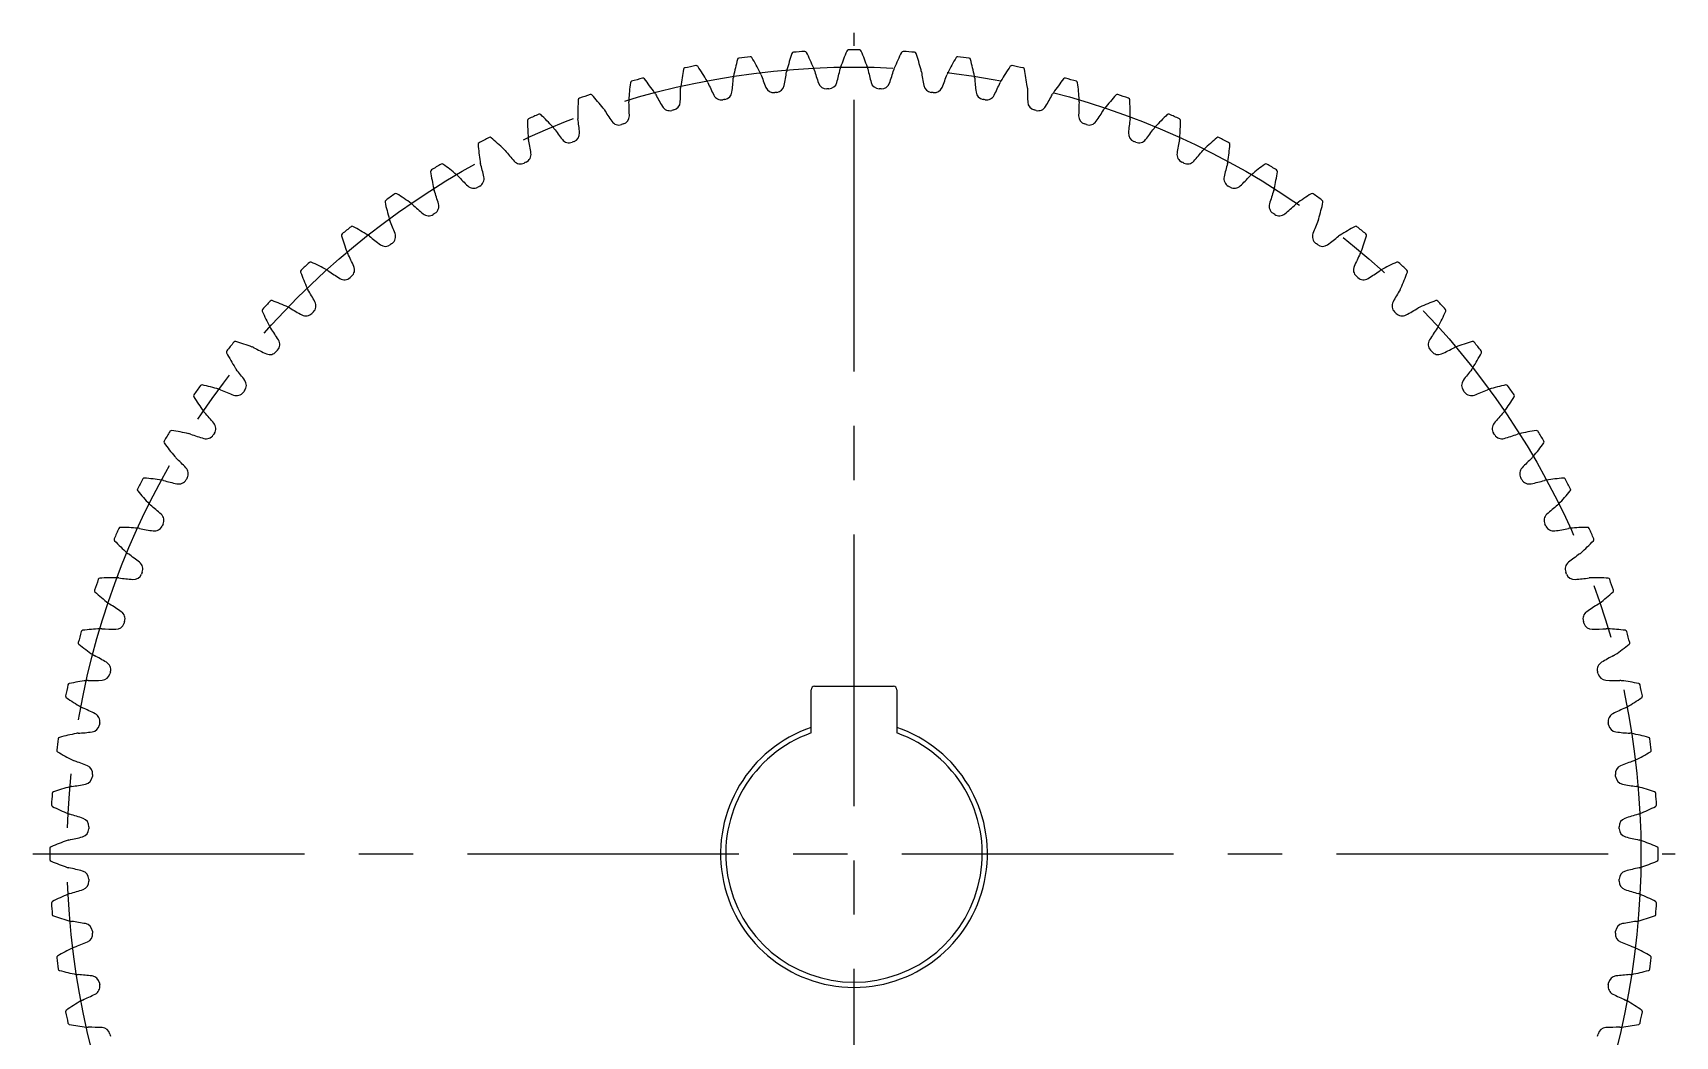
# Model space of a CAD drawing. Extents: x -1 to 165, y -13 to 119.
# Drawn here: x -1 to 95, y 46.3 to 105 of the extents above; entities that cross this region are included whole.
import ezdxf

# ---------------------------------------------------------------- set-up
doc = ezdxf.new("R2010")
doc.units = 0
doc.header["$LTSCALE"] = 0.5
doc.linetypes.add('CENTER', pattern=[50.8, 31.75, -6.35, 6.35, -6.35])
doc.layers.add('MSM_CENTER', color=1, linetype='CENTER')
doc.layers.add('MSM_CONTINUOUS', color=7, linetype='CONTINUOUS')

msp = doc.modelspace()

# ---------------------------------------------------------------- linework, layer by layer
at = {"layer": 'MSM_CENTER'}
for p, q in [((47, 9), (47, 105)), ((-1, 57), (95, 57))]:
    msp.add_line(p, q, dxfattribs=at)
msp.add_circle((47, 57), 46, dxfattribs=at)
at = {"layer": 'MSM_CONTINUOUS'}
for p, q in [((44.5, 64.071), (44.5, 66.6)), ((44.7, 66.8), (49.3, 66.8)), ((49.5, 66.6), (49.5, 64.071))]:
    msp.add_line(p, q, dxfattribs=at)
for centre, radius, start, end in [((57.881, 98.836), 15.333, 161.11338, 164.8913), ((43.468, 103.767), 0.1, 94.3195, 161.11339), ((47, 57), 47, 93.50698, 94.31911), ((44.131, 103.812), 0.1, 26.71271, 93.50698), ((30.524, 96.965), 15.333, 22.93478, 26.71271), ((60.711, 97.996), 15.333, 157.20033, 160.97826), ((46.668, 103.899), 0.1, 90.40607, 157.20035), ((47, 57), 47, 89.59393, 90.40607), ((47.332, 103.899), 0.1, 22.79967, 89.59396), ((33.289, 97.996), 15.333, 19.02174, 22.79967), ((63.476, 96.965), 15.333, 153.28729, 157.06522), ((49.869, 103.812), 0.1, 86.49341, 153.28729), ((47, 57), 47, 85.68089, 86.49302), ((50.532, 103.767), 0.1, 18.88662, 85.68089), ((36.119, 98.836), 15.333, 15.1087, 18.88662), ((52.083, 99.928), 15.333, 168.93946, 172.71739), ((37.133, 102.85), 0.1, 102.14558, 168.93947), ((47, 57), 47, 101.33306, 102.1452), ((37.784, 102.986), 0.1, 34.5388, 101.33306), ((25.235, 94.349), 15.333, 30.76087, 34.5388), ((55.001, 99.481), 15.333, 165.02642, 168.80435), ((40.285, 103.417), 0.1, 98.23215, 165.02643), ((47, 57), 47, 97.42002, 98.23215), ((40.943, 103.507), 0.1, 30.62575, 97.42002), ((27.835, 95.747), 15.333, 26.84783, 30.62575), ((29.032, 104.638), 14.154, 348.93983, 352.24379), ((43.88, 102.616), 0.831, 164.89114, 172.24363), ((43.88, 102.616), 0.831, 15.58246, 22.93494), ((58.314, 106.641), 14.154, 195.5823, 198.88625), ((32.325, 105.753), 14.154, 345.02679, 348.33074), ((47, 102.723), 0.831, 160.9781, 168.33058), ((47, 102.723), 0.831, 11.66942, 19.0219), ((61.675, 105.753), 14.154, 191.66926, 194.97321), ((35.686, 106.641), 14.154, 341.11375, 344.4177), ((50.12, 102.616), 0.831, 157.06506, 164.41754), ((50.12, 102.616), 0.831, 7.75637, 15.10886), ((64.968, 104.638), 14.154, 187.75621, 191.06017), ((66.165, 95.747), 15.333, 149.37425, 153.15217), ((53.057, 103.507), 0.1, 82.58037, 149.37425), ((47, 57), 47, 81.76785, 82.57998), ((53.715, 103.417), 0.1, 14.97358, 81.76785), ((38.999, 99.481), 15.333, 11.19565, 14.97358), ((68.765, 94.349), 15.333, 145.4612, 149.23913), ((56.216, 102.986), 0.1, 78.66694, 145.4612), ((47, 57), 47, 77.8548, 78.66694), ((56.867, 102.85), 0.1, 11.06054, 77.8548), ((41.917, 99.928), 15.333, 7.28261, 11.06054), ((49.142, 100.175), 15.333, 172.85251, 176.63043), ((34.027, 102.07), 0.1, 106.05863, 172.85251), ((47, 57), 47, 105.24611, 106.05824), ((34.667, 102.249), 0.1, 38.45184, 105.24611), ((22.737, 92.776), 15.333, 34.67391, 38.45184), ((22.713, 101.748), 14.154, 356.76592, 0.06987), ((37.697, 101.766), 0.831, 172.71723, 180.06971), ((37.697, 101.766), 0.831, 23.40855, 30.76103), ((51.449, 107.719), 14.154, 203.40839, 206.71234), ((25.823, 103.301), 14.154, 352.85288, 356.15683), ((40.774, 102.297), 0.831, 168.80419, 176.15667), ((40.774, 102.297), 0.831, 19.4955, 26.84799), ((54.9, 107.297), 14.154, 199.49534, 202.7993), ((42.313, 102.007), 0.5, 202.79929, 275.94593), ((42.433, 102.019), 0.5, 275.79318, 348.93984), ((45.395, 102.222), 0.5, 198.88625, 272.03289), ((45.515, 102.226), 0.5, 271.88014, 345.02679), ((48.485, 102.226), 0.5, 194.97321, 268.11985), ((48.605, 102.222), 0.5, 267.96716, 341.11375), ((51.567, 102.019), 0.5, 191.06016, 264.2068), ((51.687, 102.007), 0.5, 264.05412, 337.20071), ((39.1, 107.297), 14.154, 337.2007, 340.50466), ((53.226, 102.297), 0.831, 153.15201, 160.5045), ((53.226, 102.297), 0.831, 3.84333, 11.19581), ((68.177, 103.301), 14.154, 183.84317, 187.14712), ((42.551, 107.719), 14.154, 333.28766, 336.59161), ((56.303, 101.766), 0.831, 149.23897, 156.59145), ((56.303, 101.766), 0.831, 359.93029, 7.28277), ((71.287, 101.748), 14.154, 179.93013, 183.23408), ((71.263, 92.776), 15.333, 141.54816, 145.32609), ((59.333, 102.249), 0.1, 74.75389, 141.54816), ((47, 57), 47, 73.94176, 74.75389), ((59.973, 102.07), 0.1, 7.14749, 73.94176), ((44.858, 100.175), 15.333, 3.36957, 7.14749), ((46.19, 100.22), 15.333, 176.76555, 180.54348), ((30.981, 101.08), 0.1, 109.9709, 176.76555), ((47, 57), 47, 109.15915, 109.97128), ((31.608, 101.302), 0.1, 42.36488, 109.15915), ((20.352, 91.037), 15.333, 38.58696, 42.36488), ((34.664, 101.027), 0.831, 176.63027, 183.98276), ((19.716, 99.986), 14.154, 0.67897, 3.98292), ((34.664, 101.027), 0.831, 27.32159, 34.67407), ((47.977, 107.905), 14.154, 207.32143, 210.62538), ((36.345, 100.978), 0.5, 283.6193, 356.76592), ((39.252, 101.582), 0.5, 206.71234, 279.85898), ((47, 57), 44.75, 99.70624, 99.85898), ((39.371, 101.602), 0.5, 279.70626, 352.85288), ((47, 57), 44.75, 95.7932, 95.94593), ((47, 57), 44.75, 91.88015, 92.03289), ((47, 57), 44.75, 87.96711, 88.11985), ((47, 57), 44.75, 84.05407, 84.2068), ((54.629, 101.602), 0.5, 187.14712, 260.29376), ((47, 57), 44.75, 80.14102, 80.29376), ((54.748, 101.582), 0.5, 260.14107, 333.28766), ((57.655, 100.978), 0.5, 183.23408, 256.38072), ((46.023, 107.905), 14.154, 329.37462, 332.67857), ((59.336, 101.027), 0.831, 145.32593, 152.67841), ((74.284, 99.986), 14.154, 176.01708, 179.32103), ((59.336, 101.027), 0.831, 356.01724, 3.36973), ((73.648, 91.037), 15.333, 137.63512, 141.41304), ((62.392, 101.302), 0.1, 70.84085, 137.63512), ((47, 57), 47, 70.02872, 70.84085), ((63.019, 101.08), 0.1, 3.23445, 70.02872), ((47.81, 100.22), 15.333, 359.45652, 3.23445), ((28.011, 99.884), 0.1, 113.88433, 180.67859), ((43.243, 100.064), 15.333, 180.67859, 184.45652), ((47, 57), 47, 113.07219, 113.88433), ((28.62, 100.149), 0.1, 46.27793, 113.07219), ((18.092, 89.139), 15.333, 42.5, 46.27793), ((31.688, 100.083), 0.831, 180.54332, 187.8958), ((16.846, 98.024), 14.154, 4.59201, 7.89596), ((31.688, 100.083), 0.831, 31.23463, 38.58712), ((44.501, 107.853), 14.154, 211.23448, 214.53843), ((33.369, 100.148), 0.5, 287.53235, 0.67897), ((36.228, 100.949), 0.5, 210.62538, 283.77202), ((47, 57), 44.75, 103.61928, 103.77202), ((47, 57), 44.75, 76.22798, 76.38072), ((57.772, 100.949), 0.5, 256.22803, 329.37462), ((60.631, 100.148), 0.5, 179.32103, 252.46767), ((49.499, 107.853), 14.154, 325.46157, 328.76552), ((62.312, 100.083), 0.831, 141.41288, 148.76537), ((77.154, 98.024), 14.154, 172.10404, 175.40799), ((62.312, 100.083), 0.831, 352.1042, 359.45668), ((75.908, 89.139), 15.333, 133.72207, 137.5), ((65.38, 100.149), 0.1, 66.92781, 133.72207), ((47, 57), 47, 66.11567, 66.92781), ((65.989, 99.884), 0.1, 359.32141, 66.11567), ((50.757, 100.064), 15.333, 355.54348, 359.32141), ((47, 57), 47, 116.98524, 117.79737), ((25.719, 98.794), 0.1, 50.19097, 116.98524), ((28.784, 98.937), 0.831, 35.14768, 42.50016), ((41.037, 107.564), 14.154, 215.14752, 218.45147), ((30.456, 99.117), 0.5, 291.44539, 4.59201), ((33.254, 100.112), 0.5, 214.53842, 287.68506), ((47, 57), 44.75, 107.53233, 107.68506), ((47, 57), 44.75, 72.31494, 72.46767), ((60.746, 100.112), 0.5, 252.31498, 325.46158), ((63.544, 99.117), 0.5, 175.40799, 248.55463), ((52.963, 107.564), 14.154, 321.54853, 324.85248), ((65.216, 98.937), 0.831, 137.49984, 144.85232), ((68.281, 98.794), 0.1, 63.01476, 129.80903), ((47, 57), 47, 62.20263, 63.01476), ((25.128, 98.488), 0.1, 117.79737, 184.59164), ((40.313, 99.707), 15.333, 184.59164, 188.36957), ((15.966, 87.092), 15.333, 46.41304, 50.19097), ((25.965, 97.596), 0.831, 39.06072, 46.41321), ((37.6, 107.039), 14.154, 219.06056, 222.36451), ((27.62, 97.89), 0.5, 295.35843, 8.50505), ((28.784, 98.937), 0.831, 184.45636, 191.80884), ((14.117, 95.871), 14.154, 8.50505, 11.809), ((30.344, 99.073), 0.5, 218.45147, 291.59811), ((47, 57), 44.75, 111.44537, 111.59811), ((47, 57), 44.75, 68.40189, 68.55463), ((63.656, 99.073), 0.5, 248.40194, 321.54853), ((66.38, 97.89), 0.5, 171.49495, 244.64159), ((79.883, 95.871), 14.154, 168.191, 171.49495), ((65.216, 98.937), 0.831, 348.19116, 355.54364), ((56.4, 107.039), 14.154, 317.63549, 320.93944), ((68.035, 97.596), 0.831, 133.58679, 140.93928), ((78.034, 87.092), 15.333, 129.80903, 133.58696), ((53.687, 99.707), 15.333, 351.63043, 355.40836), ((68.872, 98.488), 0.1, 355.40836, 62.20263), ((22.348, 96.899), 0.1, 121.71041, 188.50468), ((47, 57), 47, 120.89828, 121.71041), ((22.916, 97.244), 0.1, 54.10401, 120.89828), ((13.985, 84.904), 15.333, 50.32609, 54.10401), ((25.965, 97.596), 0.831, 188.3694, 195.72189), ((11.541, 93.536), 14.154, 12.4181, 15.72205), ((27.511, 97.838), 0.5, 222.36451, 295.51115), ((47, 57), 44.75, 115.35841, 115.51115), ((47, 57), 44.75, 64.48885, 64.64159), ((66.489, 97.838), 0.5, 244.4889, 317.63549), ((82.459, 93.536), 14.154, 164.27795, 167.5819), ((68.035, 97.596), 0.831, 344.27811, 351.6306), ((80.015, 84.904), 15.333, 125.89599, 129.67391), ((71.084, 97.244), 0.1, 59.10172, 125.89599), ((47, 57), 47, 58.28959, 59.10172), ((71.652, 96.899), 0.1, 351.49532, 58.28959), ((37.414, 99.151), 15.333, 188.50468, 192.28261), ((23.243, 96.066), 0.831, 42.97376, 50.32625), ((34.207, 106.281), 14.154, 222.97361, 226.27756), ((24.77, 96.413), 0.5, 226.27756, 299.4242), ((47, 57), 44.75, 119.27146, 119.4242), ((24.875, 96.472), 0.5, 299.27148, 12.4181), ((69.125, 96.472), 0.5, 167.5819, 240.72854), ((47, 57), 44.75, 60.5758, 60.72854), ((69.23, 96.413), 0.5, 240.57585, 313.72244), ((59.793, 106.281), 14.154, 313.72244, 317.02639), ((70.757, 96.066), 0.831, 129.67375, 137.02624), ((56.586, 99.151), 15.333, 347.71739, 351.49532), ((19.683, 95.123), 0.1, 125.62346, 192.41772), ((34.56, 98.399), 15.333, 192.41772, 196.19565), ((47, 57), 47, 124.81132, 125.62346), ((20.226, 95.507), 0.1, 58.01706, 124.81132), ((12.157, 82.586), 15.333, 54.23913, 58.01706), ((23.243, 96.066), 0.831, 192.28245, 199.63493), ((9.13, 91.031), 14.154, 16.33114, 19.63509), ((84.87, 91.031), 14.154, 160.36491, 163.66886), ((70.757, 96.066), 0.831, 340.36507, 347.71755), ((81.843, 82.586), 15.333, 121.98294, 125.76087), ((73.774, 95.507), 0.1, 55.18868, 121.98294), ((47, 57), 47, 54.37654, 55.18868), ((59.44, 98.399), 15.333, 343.80435, 347.58228), ((74.317, 95.123), 0.1, 347.58228, 54.37654), ((20.633, 94.354), 0.831, 196.19549, 203.54797), ((20.633, 94.354), 0.831, 46.88681, 54.23929), ((30.874, 105.293), 14.154, 226.88665, 230.1906), ((22.132, 94.804), 0.5, 230.1906, 303.33724), ((47, 57), 44.75, 123.1845, 123.33724), ((22.233, 94.87), 0.5, 303.18452, 16.33114), ((71.767, 94.87), 0.5, 163.66886, 236.8155), ((47, 57), 44.75, 56.66276, 56.8155), ((71.868, 94.804), 0.5, 236.66281, 309.8094), ((63.126, 105.293), 14.154, 309.8094, 313.11335), ((73.367, 94.354), 0.831, 125.76071, 133.11319), ((73.367, 94.354), 0.831, 336.45203, 343.80451), ((17.145, 93.17), 0.1, 129.5365, 196.33077), ((31.764, 97.454), 15.333, 196.33077, 200.1087), ((47, 57), 47, 128.72437, 129.5365), ((17.661, 93.59), 0.1, 61.9301, 128.72437), ((10.493, 80.148), 15.333, 58.15217, 61.9301), ((18.145, 92.467), 0.831, 50.79985, 58.15234), ((6.896, 88.367), 14.154, 20.24418, 23.54813), ((19.706, 93.092), 0.5, 307.09756, 20.24418), ((74.294, 93.092), 0.5, 159.75582, 232.90246), ((87.104, 88.367), 14.154, 156.45187, 159.75582), ((75.855, 92.467), 0.831, 121.84766, 129.20015), ((83.507, 80.148), 15.333, 118.0699, 121.84783), ((76.339, 93.59), 0.1, 51.27563, 118.0699), ((47, 57), 47, 50.4635, 51.27563), ((62.236, 97.454), 15.333, 339.8913, 343.66923), ((76.855, 93.17), 0.1, 343.66923, 50.4635), ((18.145, 92.467), 0.831, 200.10853, 207.46102), ((27.616, 104.08), 14.154, 230.79969, 234.10364), ((19.61, 93.019), 0.5, 234.10364, 307.25028), ((47, 57), 44.75, 127.09754, 127.25028), ((47, 57), 44.75, 52.74972, 52.90246), ((74.39, 93.019), 0.5, 232.74977, 305.89636), ((66.384, 104.08), 14.154, 305.89636, 309.20031), ((75.855, 92.467), 0.831, 332.53898, 339.89147), ((47, 57), 47, 132.63741, 133.44954), ((15.232, 91.502), 0.1, 65.84314, 132.63741), ((8.998, 77.603), 15.333, 62.06522, 65.84314), ((4.849, 85.557), 14.154, 24.15723, 27.46118), ((17.307, 91.145), 0.5, 311.01057, 24.15723), ((76.693, 91.145), 0.5, 155.84277, 228.98941), ((89.151, 85.557), 14.154, 152.53882, 155.84277), ((85.002, 77.603), 15.333, 114.15686, 117.93478), ((78.768, 91.502), 0.1, 47.36297, 114.15686), ((47, 57), 47, 46.55046, 47.36259), ((14.746, 91.048), 0.1, 133.44954, 200.24381), ((29.038, 96.319), 15.333, 200.24381, 204.02174), ((15.792, 90.416), 0.831, 54.7129, 62.06538), ((24.448, 102.647), 14.154, 234.71274, 238.01669), ((17.216, 91.066), 0.5, 238.01669, 311.16333), ((47, 57), 44.75, 131.01059, 131.16333), ((47, 57), 44.75, 48.83667, 48.98941), ((76.784, 91.066), 0.5, 228.83672, 301.98331), ((69.552, 102.647), 14.154, 301.98331, 305.28726), ((78.208, 90.416), 0.831, 117.93462, 125.2871), ((64.962, 96.319), 15.333, 335.97826, 339.75619), ((79.254, 91.048), 0.1, 339.75619, 46.55046), ((47, 57), 47, 136.55046, 137.36259), ((12.952, 89.254), 0.1, 69.75619, 136.55046), ((7.681, 74.962), 15.333, 65.97826, 69.75619), ((15.792, 90.416), 0.831, 204.02158, 211.37406), ((2.998, 82.614), 14.154, 28.07027, 31.37422), ((91.002, 82.614), 14.154, 148.62578, 151.92973), ((78.208, 90.416), 0.831, 328.62594, 335.97842), ((86.319, 74.962), 15.333, 110.24381, 114.02174), ((81.048, 89.254), 0.1, 43.44993, 110.24381), ((47, 57), 47, 42.63741, 43.44955), ((12.498, 88.768), 0.1, 137.36259, 204.15686), ((26.397, 95.002), 15.333, 204.15686, 207.93478), ((13.584, 88.208), 0.831, 58.62594, 65.97842), ((21.386, 101.002), 14.154, 238.62578, 241.92973), ((14.961, 88.954), 0.5, 241.92973, 315.07637), ((47, 57), 44.75, 134.92363, 135.07637), ((15.046, 89.039), 0.5, 314.92361, 28.07027), ((78.954, 89.039), 0.5, 151.92973, 225.07637), ((47, 57), 44.75, 44.92363, 45.07637), ((79.039, 88.954), 0.5, 224.92368, 298.07027), ((72.614, 101.002), 14.154, 298.07027, 301.37422), ((80.416, 88.208), 0.831, 114.02158, 121.37406), ((67.603, 95.002), 15.333, 332.06522, 335.84314), ((81.502, 88.768), 0.1, 335.84314, 42.63741), ((13.584, 88.208), 0.831, 207.93462, 215.2871), ((1.353, 79.552), 14.154, 31.98331, 35.28726), ((92.647, 79.552), 14.154, 144.71274, 148.01669), ((80.416, 88.208), 0.831, 324.7129, 332.06538), ((10.41, 86.339), 0.1, 141.27602, 208.0699), ((47, 57), 47, 140.4635, 141.27563), ((10.83, 86.855), 0.1, 73.66923, 140.4635), ((6.546, 72.236), 15.333, 69.8913, 73.66923), ((11.533, 85.855), 0.831, 62.53898, 69.89147), ((18.443, 99.151), 14.154, 242.53882, 245.84277), ((47, 57), 44.75, 138.83667, 138.98941), ((12.934, 86.784), 0.5, 318.83666, 31.98331), ((81.066, 86.784), 0.5, 148.01669, 221.16333), ((47, 57), 44.75, 41.01059, 41.16333), ((75.557, 99.151), 14.154, 294.15723, 297.46118), ((82.467, 85.855), 0.831, 110.10853, 117.46102), ((87.454, 72.236), 15.333, 106.33077, 110.1087), ((83.17, 86.855), 0.1, 39.53689, 106.33077), ((47, 57), 47, 38.72437, 39.5365), ((83.59, 86.339), 0.1, 331.9301, 38.72437), ((23.852, 93.507), 15.333, 208.0699, 211.84783), ((12.855, 86.693), 0.5, 245.84277, 318.98941), ((81.145, 86.693), 0.5, 221.01063, 294.15723), ((70.148, 93.507), 15.333, 328.15217, 331.9301), ((11.533, 85.855), 0.831, 211.84766, 219.20015), ((-0.08, 76.384), 14.154, 35.89636, 39.20031), ((10.981, 84.39), 0.5, 322.7497, 35.89636), ((83.019, 84.39), 0.5, 144.10364, 217.25028), ((94.08, 76.384), 14.154, 140.79969, 144.10364), ((82.467, 85.855), 0.831, 320.79985, 328.15234), ((8.493, 83.774), 0.1, 145.18906, 211.98294), ((21.414, 91.843), 15.333, 211.98294, 215.76087), ((47, 57), 47, 144.37654, 145.18868), ((8.877, 84.317), 0.1, 77.58228, 144.37654), ((5.601, 69.44), 15.333, 73.80435, 77.58228), ((9.646, 83.367), 0.831, 66.45203, 73.80451), ((15.633, 97.104), 14.154, 246.45187, 249.75582), ((10.908, 84.294), 0.5, 249.75582, 322.90246), ((47, 57), 44.75, 142.74972, 142.90246), ((47, 57), 44.75, 37.09754, 37.25028), ((83.092, 84.294), 0.5, 217.09759, 290.24418), ((78.367, 97.104), 14.154, 290.24418, 293.54813), ((84.354, 83.367), 0.831, 106.19549, 113.54797), ((88.399, 69.44), 15.333, 102.41772, 106.19565), ((72.586, 91.843), 15.333, 324.23913, 328.01706), ((85.123, 84.317), 0.1, 35.62384, 102.41772), ((47, 57), 47, 34.81132, 35.62346), ((85.507, 83.774), 0.1, 328.01706, 34.81132), ((9.646, 83.367), 0.831, 215.76071, 223.11319), ((-1.293, 73.126), 14.154, 39.8094, 43.11335), ((95.293, 73.126), 14.154, 136.88665, 140.1906), ((84.354, 83.367), 0.831, 316.88681, 324.23929), ((47, 57), 47, 148.28959, 149.10172), ((7.101, 81.652), 0.1, 81.49532, 148.28959), ((4.849, 66.586), 15.333, 77.71739, 81.49532), ((9.196, 81.868), 0.5, 326.66274, 39.8094), ((84.804, 81.868), 0.5, 140.1906, 213.33724), ((89.151, 66.586), 15.333, 98.50468, 102.28261), ((86.899, 81.652), 0.1, 31.7108, 98.50468), ((47, 57), 47, 30.89828, 31.71042), ((6.756, 81.084), 0.1, 149.10211, 215.89599), ((19.096, 90.015), 15.333, 215.89599, 219.67391), ((7.934, 80.757), 0.831, 70.36507, 77.71755), ((12.969, 94.87), 14.154, 250.36491, 253.66886), ((9.13, 81.767), 0.5, 253.66886, 326.8155), ((47, 57), 44.75, 146.66276, 146.8155), ((47, 57), 44.75, 33.1845, 33.33724), ((84.87, 81.767), 0.5, 213.18455, 286.33114), ((81.031, 94.87), 14.154, 286.33114, 289.63509), ((86.066, 80.757), 0.831, 102.28245, 109.63493), ((74.904, 90.015), 15.333, 320.32609, 324.10401), ((87.244, 81.084), 0.1, 324.10401, 30.89828), ((7.934, 80.757), 0.831, 219.67375, 227.02624), ((-2.281, 69.793), 14.154, 43.72244, 47.02639), ((96.281, 69.793), 14.154, 132.97361, 136.27756), ((86.066, 80.757), 0.831, 312.97376, 320.32625), ((47, 57), 47, 152.20263, 153.01476), ((5.512, 78.872), 0.1, 85.40836, 152.20263), ((4.293, 63.687), 15.333, 81.63043, 85.40836), ((6.404, 78.035), 0.831, 74.27811, 81.6306), ((10.464, 92.459), 14.154, 254.27795, 257.5819), ((7.528, 79.125), 0.5, 257.5819, 330.72854), ((7.587, 79.23), 0.5, 330.57578, 43.72244), ((47, 57), 44.75, 150.5758, 150.72854), ((86.413, 79.23), 0.5, 136.27756, 209.4242), ((47, 57), 44.75, 29.27146, 29.4242), ((86.472, 79.125), 0.5, 209.2715, 282.4181), ((83.536, 92.459), 14.154, 282.4181, 285.72205), ((87.596, 78.035), 0.831, 98.3694, 105.72189), ((89.707, 63.687), 15.333, 94.59164, 98.36957), ((88.488, 78.872), 0.1, 27.79776, 94.59164), ((47, 57), 47, 26.98524, 27.79737), ((5.206, 78.281), 0.1, 153.01515, 219.80903), ((16.908, 88.034), 15.333, 219.80903, 223.58696), ((77.092, 88.034), 15.333, 316.41304, 320.19097), ((88.794, 78.281), 0.1, 320.19097, 26.98524), ((6.404, 78.035), 0.831, 223.58679, 230.93928), ((-3.039, 66.4), 14.154, 47.63549, 50.93944), ((6.162, 76.489), 0.5, 334.48887, 47.63546), ((87.838, 76.489), 0.5, 132.36451, 205.51115), ((97.039, 66.4), 14.154, 129.06056, 132.36451), ((87.596, 78.035), 0.831, 309.06072, 316.41321), ((47, 57), 47, 156.11567, 156.92781), ((4.116, 75.989), 0.1, 89.32141, 156.11567), ((3.936, 60.757), 15.333, 85.54348, 89.32141), ((5.063, 75.216), 0.831, 78.19116, 85.54364), ((8.129, 89.883), 14.154, 258.191, 261.49495), ((6.11, 76.38), 0.5, 261.49495, 334.64159), ((47, 57), 44.75, 154.48885, 154.64159), ((47, 57), 44.75, 25.35841, 25.51115), ((87.89, 76.38), 0.5, 205.35846, 278.50505), ((85.871, 89.883), 14.154, 278.50505, 281.809), ((88.937, 75.216), 0.831, 94.45636, 101.80884), ((90.064, 60.757), 15.333, 90.67859, 94.45652), ((89.884, 75.989), 0.1, 23.88433, 90.67859), ((47, 57), 47, 23.07219, 23.88433), ((3.851, 75.38), 0.1, 156.92819, 223.72207), ((14.861, 85.908), 15.333, 223.72207, 227.5), ((79.139, 85.908), 15.333, 312.5, 316.27793), ((90.149, 75.38), 0.1, 316.27793, 23.07219), ((5.063, 75.216), 0.831, 227.49984, 234.85232), ((-3.564, 62.963), 14.154, 51.54853, 54.85248), ((4.927, 73.656), 0.5, 338.40187, 51.5485), ((89.073, 73.656), 0.5, 128.45147, 201.59811), ((97.564, 62.963), 14.154, 125.14752, 128.45147), ((88.937, 75.216), 0.831, 305.14768, 312.50016), ((47, 57), 47, 160.02872, 160.84085), ((2.92, 73.019), 0.1, 93.23445, 160.02872), ((3.78, 57.81), 15.333, 89.45652, 93.23445), ((3.917, 72.312), 0.831, 82.1042, 89.45668), ((5.976, 87.154), 14.154, 262.10404, 265.40799), ((4.883, 73.544), 0.5, 265.40799, 338.55463), ((47, 57), 44.75, 158.40189, 158.55463), ((47, 57), 44.75, 21.44537, 21.59811), ((89.117, 73.544), 0.5, 201.44541, 274.59201), ((88.024, 87.154), 14.154, 274.59201, 277.89596), ((90.083, 72.312), 0.831, 90.54332, 97.8958), ((90.22, 57.81), 15.333, 86.76555, 90.54348), ((91.08, 73.019), 0.1, 19.97128, 86.76555), ((47, 57), 47, 19.15915, 19.97128), ((2.698, 72.392), 0.1, 160.84124, 227.63512), ((12.963, 83.648), 15.333, 227.63512, 231.41304), ((81.037, 83.648), 15.333, 308.58696, 312.36488), ((91.302, 72.392), 0.1, 312.36488, 19.15915), ((3.917, 72.312), 0.831, 231.41288, 238.76537), ((-3.853, 59.499), 14.154, 55.46157, 58.76552), ((3.888, 70.746), 0.5, 342.31496, 55.46158), ((90.112, 70.746), 0.5, 124.53842, 197.68506), ((97.853, 59.499), 14.154, 121.23448, 124.53843), ((90.083, 72.312), 0.831, 301.23463, 308.58712), ((3.825, 54.858), 15.333, 93.36957, 97.14749), ((2.973, 69.336), 0.831, 86.01724, 93.36973), ((4.014, 84.284), 14.154, 266.01708, 269.32103), ((3.852, 70.631), 0.5, 269.32103, 342.46767), ((47, 57), 44.75, 162.31494, 162.46767), ((47, 57), 44.75, 17.53233, 17.68506), ((90.148, 70.631), 0.5, 197.53237, 270.67897), ((89.986, 84.284), 14.154, 270.67897, 273.98292), ((91.027, 69.336), 0.831, 86.63027, 93.98276), ((90.175, 54.858), 15.333, 82.85251, 86.63043), ((1.751, 69.333), 0.1, 164.75428, 231.54816), ((47, 57), 47, 163.94176, 164.75389), ((11.224, 81.263), 15.333, 231.54816, 235.32609), ((1.93, 69.973), 0.1, 97.14749, 163.94176), ((82.776, 81.263), 15.333, 304.67391, 308.45184), ((92.07, 69.973), 0.1, 16.05824, 82.85251), ((47, 57), 47, 15.24611, 16.05824), ((92.249, 69.333), 0.1, 308.45184, 15.24611), ((2.973, 69.336), 0.831, 235.32593, 242.67841), ((-3.905, 56.023), 14.154, 59.37462, 62.67857), ((3.051, 67.772), 0.5, 346.228, 59.37462), ((90.949, 67.772), 0.5, 120.62538, 193.77202), ((97.905, 56.023), 14.154, 117.32143, 120.62538), ((91.027, 69.336), 0.831, 297.32159, 304.67407), ((3.022, 67.655), 0.5, 273.23408, 346.38072), ((47, 57), 44.75, 166.22798, 166.38072), ((47, 57), 44.75, 13.61928, 13.77202), ((90.978, 67.655), 0.5, 193.61933, 266.76592), ((47, 57), 47, 167.8548, 168.66694), ((1.15, 66.867), 0.1, 101.06054, 167.8548), ((4.072, 51.917), 15.333, 97.28261, 101.06054), ((2.234, 66.303), 0.831, 89.93029, 97.28277), ((2.252, 81.287), 14.154, 269.93013, 273.23408), ((44.7, 66.6), 0.2, 90, 180), ((49.3, 66.6), 0.2, 0, 90), ((91.748, 81.287), 14.154, 266.76592, 270.06987), ((91.766, 66.303), 0.831, 82.71723, 90.06971), ((89.928, 51.917), 15.333, 78.93946, 82.71739), ((92.85, 66.867), 0.1, 12.1452, 78.93946), ((47, 57), 47, 11.33306, 12.1452), ((1.014, 66.216), 0.1, 168.66694, 235.4612), ((9.651, 78.765), 15.333, 235.4612, 239.23913), ((2.234, 66.303), 0.831, 239.23897, 246.59145), ((-3.719, 52.551), 14.154, 63.28766, 66.59161), ((97.719, 52.551), 14.154, 113.40839, 116.71234), ((91.766, 66.303), 0.831, 293.40855, 300.76103), ((84.349, 78.765), 15.333, 300.76087, 304.5388), ((92.986, 66.216), 0.1, 304.5388, 11.33306), ((2.398, 64.629), 0.5, 277.14712, 350.29376), ((2.418, 64.748), 0.5, 350.14105, 63.28766), ((47, 57), 44.75, 170.14102, 170.29376), ((47, 57), 7.8, 108.69394, 71.30606), ((91.582, 64.748), 0.5, 116.71234, 189.85898), ((47, 57), 44.75, 9.70624, 9.85898), ((91.602, 64.629), 0.5, 189.70628, 262.85288), ((47, 57), 47, 171.76785, 172.57998), ((0.583, 63.715), 0.1, 104.97358, 171.76785), ((4.519, 48.999), 15.333, 101.19565, 104.97358), ((1.703, 63.226), 0.831, 93.84333, 101.19581), ((0.699, 78.177), 14.154, 273.84317, 277.14712), ((47, 57), 7.5, 109.47122, 70.52878), ((93.301, 78.177), 14.154, 262.85288, 266.15683), ((92.297, 63.226), 0.831, 78.80419, 86.15667), ((89.481, 48.999), 15.333, 75.02642, 78.80435), ((93.417, 63.715), 0.1, 8.23215, 75.02642), ((47, 57), 47, 7.42002, 8.23215), ((0.493, 63.057), 0.1, 172.57998, 239.37425), ((8.253, 76.165), 15.333, 239.37425, 243.15217), ((1.703, 63.226), 0.831, 243.15201, 250.5045), ((-3.297, 49.1), 14.154, 67.2007, 70.50466), ((97.297, 49.1), 14.154, 109.49534, 112.7993), ((92.297, 63.226), 0.831, 289.4955, 296.84799), ((85.747, 76.165), 15.333, 296.84783, 300.62575), ((93.507, 63.057), 0.1, 300.62575, 7.42002), ((1.981, 61.567), 0.5, 281.06016, 354.2068), ((1.993, 61.687), 0.5, 354.05409, 67.20071), ((47, 57), 44.75, 174.05407, 174.2068), ((92.007, 61.687), 0.5, 112.79929, 185.94593), ((47, 57), 44.75, 5.7932, 5.94593), ((92.019, 61.567), 0.5, 185.79324, 258.93984), ((47, 57), 47, 175.68089, 176.49302), ((0.233, 60.532), 0.1, 108.88662, 175.68089), ((5.164, 46.119), 15.333, 105.1087, 108.88662), ((1.384, 60.12), 0.831, 97.75637, 105.10886), ((-0.638, 74.968), 14.154, 277.75621, 281.06017), ((94.638, 74.968), 14.154, 258.93983, 262.24379), ((92.616, 60.12), 0.831, 74.89114, 82.24363), ((88.836, 46.119), 15.333, 71.11338, 74.8913), ((93.767, 60.532), 0.1, 4.3195, 71.11338), ((47, 57), 47, 3.50698, 4.31911), ((0.188, 59.869), 0.1, 176.49302, 243.28729), ((7.035, 73.476), 15.333, 243.28729, 247.06522), ((86.965, 73.476), 15.333, 292.93478, 296.71271), ((93.812, 59.869), 0.1, 296.71271, 3.50698), ((1.384, 60.12), 0.831, 247.06506, 254.41754), ((-2.641, 45.686), 14.154, 71.11375, 74.4177), ((1.778, 58.605), 0.5, 357.96714, 71.11375), ((47, 57), 44.75, 177.96711, 178.11985), ((92.222, 58.605), 0.5, 108.88625, 182.03289), ((47, 57), 44.75, 1.88015, 2.03289), ((96.641, 45.686), 14.154, 105.5823, 108.88625), ((92.616, 60.12), 0.831, 285.58246, 292.93494), ((6.004, 43.289), 15.333, 109.02174, 112.79967), ((1.277, 57), 0.831, 101.66942, 109.0219), ((-1.753, 71.675), 14.154, 281.66926, 284.97321), ((1.774, 58.485), 0.5, 284.97321, 358.11985), ((92.226, 58.485), 0.5, 181.8802, 255.02679), ((95.753, 71.675), 14.154, 255.02679, 258.33074), ((92.723, 57), 0.831, 70.9781, 78.33058), ((87.996, 43.289), 15.333, 67.20033, 70.97826), ((47, 57), 47, 179.59393, 180.40607), ((0.101, 57.332), 0.1, 112.79967, 179.59393), ((0.101, 56.668), 0.1, 180.40607, 247.20033), ((93.899, 57.332), 0.1, 0.40607, 67.20033), ((93.899, 56.668), 0.1, 292.79967, 359.59393), ((47, 57), 47, 359.59393, 0.40607), ((6.004, 70.711), 15.333, 247.20033, 250.97826), ((1.277, 57), 0.831, 250.9781, 258.33058), ((-1.753, 42.325), 14.154, 75.02679, 78.33074), ((1.774, 55.515), 0.5, 1.88018, 75.02679), ((92.226, 55.515), 0.5, 104.97321, 178.11985), ((95.753, 42.325), 14.154, 101.66926, 104.97321), ((92.723, 57), 0.831, 281.66942, 289.0219), ((87.996, 70.711), 15.333, 289.02174, 292.79967), ((-2.641, 68.314), 14.154, 285.5823, 288.88625), ((1.778, 55.395), 0.5, 288.88625, 2.03289), ((47, 57), 44.75, 181.88015, 182.03289), ((47, 57), 44.75, 357.96711, 358.11985), ((92.222, 55.395), 0.5, 177.96715, 251.11375), ((96.641, 68.314), 14.154, 251.11375, 254.4177), ((0.188, 54.131), 0.1, 116.71271, 183.50698), ((47, 57), 47, 183.50698, 184.31911), ((7.035, 40.524), 15.333, 112.93478, 116.71271), ((1.384, 53.88), 0.831, 105.58246, 112.93494), ((92.616, 53.88), 0.831, 67.06506, 74.41754), ((86.965, 40.524), 15.333, 63.28729, 67.06522), ((93.812, 54.131), 0.1, 356.49302, 63.28729), ((47, 57), 47, 355.68089, 356.49302), ((0.233, 53.468), 0.1, 184.31911, 251.11338), ((5.164, 67.881), 15.333, 251.11338, 254.8913), ((1.384, 53.88), 0.831, 254.89114, 262.24363), ((-0.638, 39.032), 14.154, 78.93983, 82.24379), ((1.981, 52.433), 0.5, 5.79322, 78.93984), ((92.019, 52.433), 0.5, 101.06016, 174.2068), ((94.638, 39.032), 14.154, 97.75621, 101.06017), ((92.616, 53.88), 0.831, 277.75637, 285.10886), ((88.836, 67.881), 15.333, 285.1087, 288.88662), ((93.767, 53.468), 0.1, 288.88662, 355.68089), ((-3.297, 64.9), 14.154, 289.49534, 292.7993), ((1.993, 52.313), 0.5, 292.79929, 5.94593), ((47, 57), 44.75, 185.7932, 185.94593), ((92.007, 52.313), 0.5, 174.05411, 247.20071), ((47, 57), 44.75, 354.05407, 354.2068), ((97.297, 64.9), 14.154, 247.2007, 250.50466), ((0.493, 50.943), 0.1, 120.62589, 187.42002), ((47, 57), 47, 187.42002, 188.23215), ((8.253, 37.835), 15.333, 116.84783, 120.62575), ((1.703, 50.774), 0.831, 109.4955, 116.84799), ((92.297, 50.774), 0.831, 63.15201, 70.5045), ((85.747, 37.835), 15.333, 59.37425, 63.15217), ((47, 57), 47, 351.76785, 352.57998), ((93.507, 50.943), 0.1, 352.57998, 59.37425), ((0.583, 50.285), 0.1, 188.23215, 255.02642), ((4.519, 65.001), 15.333, 255.02642, 258.80435), ((1.703, 50.774), 0.831, 258.80419, 266.15667), ((0.699, 35.823), 14.154, 82.85288, 86.15683), ((93.301, 35.823), 14.154, 93.84317, 97.14712), ((92.297, 50.774), 0.831, 273.84333, 281.19581), ((89.481, 65.001), 15.333, 281.19565, 284.97358), ((93.417, 50.285), 0.1, 284.97358, 351.76785), ((2.398, 49.371), 0.5, 9.70627, 82.85288), ((2.418, 49.252), 0.5, 296.71234, 9.85888), ((47, 57), 44.75, 189.70624, 189.85898), ((91.582, 49.252), 0.5, 170.14107, 243.28766), ((47, 57), 44.75, 350.14102, 350.29376), ((91.602, 49.371), 0.5, 97.14712, 170.29376), ((9.651, 35.235), 15.333, 120.76087, 124.5388), ((2.234, 47.697), 0.831, 113.40855, 120.76103), ((-3.719, 61.449), 14.154, 293.40839, 296.71234), ((97.719, 61.449), 14.154, 243.28766, 246.59161), ((91.766, 47.697), 0.831, 59.23897, 66.59145), ((84.349, 35.235), 15.333, 55.4612, 59.23913), ((1.014, 47.784), 0.1, 124.5388, 191.33306), ((47, 57), 47, 191.33306, 192.1452), ((1.15, 47.133), 0.1, 192.1452, 258.93946), ((92.85, 47.133), 0.1, 281.06054, 347.8548), ((47, 57), 47, 347.8548, 348.66694), ((92.986, 47.784), 0.1, 348.66694, 55.4612), ((4.072, 62.083), 15.333, 258.93946, 262.71739), ((2.234, 47.697), 0.831, 262.71723, 270.06971), ((2.252, 32.713), 14.154, 86.76592, 90.06987), ((3.022, 46.345), 0.5, 13.61931, 86.76592), ((47, 57), 44.75, 193.61928, 193.77202), ((47, 57), 44.75, 346.22798, 346.38072), ((90.978, 46.345), 0.5, 93.23408, 166.38072), ((91.748, 32.713), 14.154, 89.93013, 93.23408), ((91.766, 47.697), 0.831, 269.93029, 277.28277), ((89.928, 62.083), 15.333, 277.28261, 281.06054)]:
    msp.add_arc(centre, radius, start, end, dxfattribs=at)

doc.saveas('drawing.dxf')
